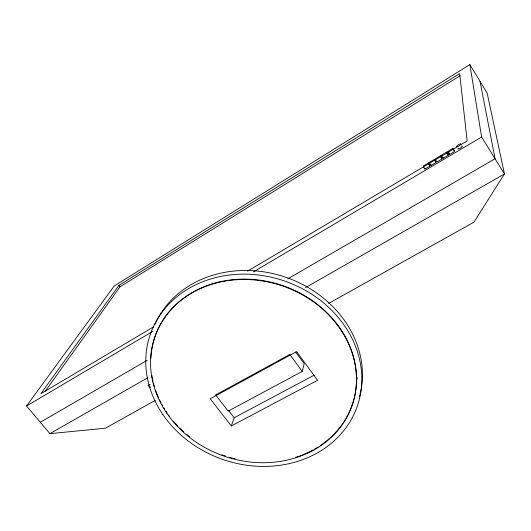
<?xml version="1.0" encoding="UTF-8"?>
<svg xmlns="http://www.w3.org/2000/svg" width="531" height="531" viewBox="0 0 531 531"><rect width="100%" height="100%" fill="white"/><g stroke="black" fill="none" stroke-linecap="round" stroke-linejoin="round"><path stroke-width="0.8" d="M435.905 162.559L434.497 160.355L434.497 159.32L429.486 162.294L429.466 163.342L430.873 165.533L435.905 162.559L435.898 161.51L434.497 159.32M430.873 165.533L430.887 164.477M429.884 166.117L429.898 165.061L428.497 162.878L423.506 165.838L423.472 166.893L424.88 169.077L429.884 166.117L428.477 163.926L428.497 162.878M424.88 169.077L424.906 168.015M302.239 371.408L289.793 354.456L215.699 394.958L228.184 411.133L302.239 371.408L304.19 363.682L295.687 352.06M231.297 425.968L317.571 380.302L296.597 351.602L210.23 398.774L231.297 425.968L234.178 417.758L314.199 375.171M216.15 395.542L216.721 394.115M45.175 391.34L120.006 286.793L460.038 75.787M460.722 144.764L467.141 140.961L459.667 73.603L118.917 285.386L40.867 393.697L153.492 326.923M155.231 400.381L105.496 428.192L49.894 433.661L26.55 405.983L114.152 286.036L469.862 64.59L487.146 93.058L504.45 173.962L473.937 222.184L328.55 303.48M440.531 155.736L435.493 158.729L435.493 159.765L436.9 161.968L441.951 158.975L441.931 157.939L440.531 155.736L440.551 156.771L441.951 158.975M446.783 152.025L441.726 155.032L441.746 156.061L443.146 158.271L448.23 155.264L448.184 154.236L446.783 152.025L446.83 153.047L448.23 155.264M447.985 151.315L453.076 148.295L454.47 150.512L454.536 151.534L449.432 154.554L448.031 152.337L447.985 151.315L449.034 152.974M247.585 271.135L423.658 166.741M428.65 163.78L430.07 162.937M434.351 160.402L435.778 159.559M440.763 156.599L442.19 155.749M447.182 152.795L448.609 151.946M452.883 149.41L457.158 146.875M423.472 166.893L428.477 163.926M429.466 163.342L434.497 160.355M435.493 159.765L440.551 156.771M441.746 156.061L446.83 153.047M448.031 152.337L453.135 149.311L453.076 148.295M26.55 405.983L152.802 331.364M253.373 271.918L481.624 137.005L469.862 64.59M40.283 422.264L147.167 360.337M287.762 278.881L495.065 158.762L480.024 81.329M49.894 433.661L147.864 377.687M305.63 287.556L504.45 173.962L481.624 137.005M150.127 384.331L147.983 385.546L150.731 387.378M118.917 285.386L120.006 286.793M228.615 410.549L234.178 417.758M453.135 149.311L454.536 151.534M449.379 153.525L449.432 154.554M443.119 157.236L443.146 158.271M461.658 146.105A2.549 0.624 -32.4 0 1 461.87 146.961A2.549 0.624 -32.4 0 1 458.963 148.813A2.549 0.624 -32.4 0 1 458.246 148.268M344.725 420.559A104.335 89.912 19.1 0 1 330.076 437.969M329.472 438.513A104.335 89.912 19.1 0 1 320.306 445.582M318.202 446.956A104.335 89.912 19.1 0 1 314.604 449.113M313.144 449.93A104.335 89.912 19.1 0 1 295.687 457.33M235.12 458.837A104.335 89.912 19.1 0 1 229.638 457.364M225.735 456.142A104.335 89.912 19.1 0 1 221.865 454.788M189.454 436.668A104.335 89.912 19.1 0 1 186.905 434.597M183.792 431.889A104.335 89.912 19.1 0 1 179.597 427.913M177.872 426.141A104.335 89.912 19.1 0 1 173.504 421.289M169.442 416.165A104.335 89.912 19.1 0 1 168.46 414.824M167.026 412.779A104.335 89.912 19.1 0 1 166.103 411.399M164.756 409.301A104.335 89.912 19.1 0 1 163.887 407.881M162.639 405.737A104.335 89.912 19.1 0 1 161.836 404.297M161.059 402.85A104.335 89.912 19.1 0 1 159.599 399.936M158.577 397.739A104.335 89.912 19.1 0 1 155.503 389.973M154.468 386.794A104.335 89.912 19.1 0 1 153.353 382.778M152.968 381.172A104.335 89.912 19.1 0 1 151.853 375.536M150.864 358.452A104.335 89.912 19.1 0 1 151.541 351.21M151.654 350.42A104.335 89.912 19.1 0 1 284.384 286.176A104.335 89.912 19.1 0 1 345.143 419.875M357.144 377.541A103.479 89.381 19.1 0 1 357.064 379.194M154.826 324.733A108.663 93.868 19.1 0 1 286.448 277.501A108.663 93.868 19.1 0 1 359.527 396.484M457.729 146.516A2.555 0.617 -32.4 0 0 460.948 143.981A2.555 0.617 -32.4 0 0 457.629 145.328A2.555 0.617 -32.4 0 0 457.729 146.516M166.926 413.39A104.421 89.965 19.1 0 0 345.07 420.346A104.421 89.965 19.1 0 0 248.541 279.578A104.421 89.965 19.1 0 0 166.926 413.39M162.818 414.472A109.559 94.418 19.1 0 0 349.75 422.125A109.559 94.418 19.1 0 0 248.833 274.228A109.559 94.418 19.1 0 0 162.818 414.472"/></g></svg>
